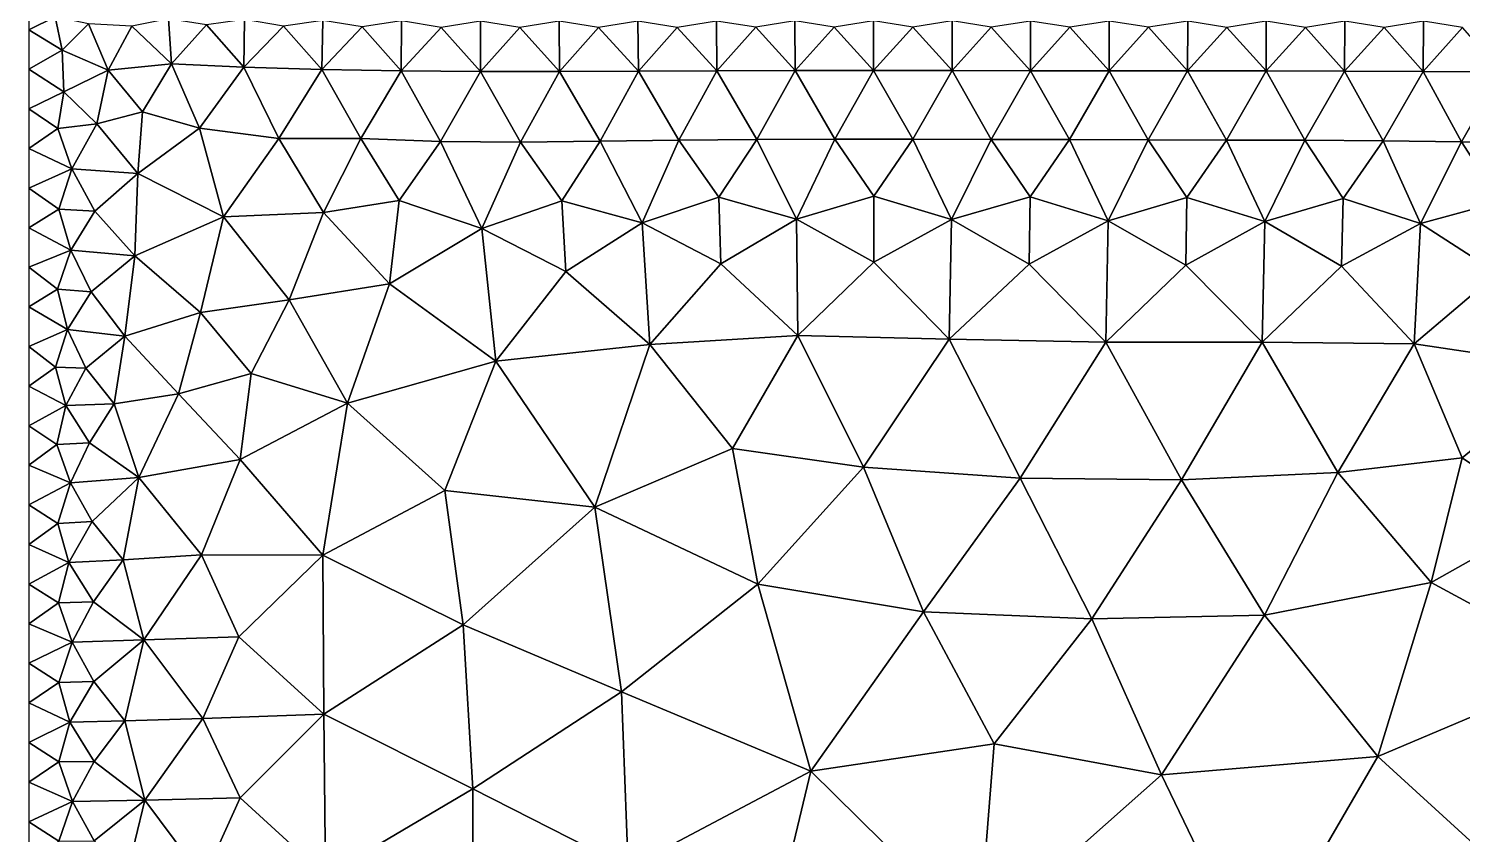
# Model space of a CAD drawing. Header units: metres. Extents: x 1 to 72, y -280 to 0.
# Drawn here: x 1 to 8.3, y -11.8 to -7.7 of the extents above; entities that cross this region are included whole.
import ezdxf

# ---------------------------------------------------------------- set-up
doc = ezdxf.new("R2010")
doc.units = ezdxf.units.M

msp = doc.modelspace()

# ---------------------------------------------------------------- linework, layer by layer
at = {"layer": 'layer', "color": 0}
for points in [[(1, -7.5), (1, -7.70161), (1.13515, -7.63605)], [(1.13515, -7.63605), (1, -7.70161), (1.17043, -7.80644)], [(1.13515, -7.63605), (1.17043, -7.80644), (1.30533, -7.67217)], [(1.7111, -7.64694), (1.52441, -7.68354), (1.72649, -7.8748)], [(1.90523, -7.67713), (1.7111, -7.64694), (1.72649, -7.8748)], [(2.09941, -7.65015), (1.90523, -7.67713), (2.09461, -7.89162)], [(2.29731, -7.68327), (2.09941, -7.65015), (2.09461, -7.89162)], [(2.49744, -7.65466), (2.29731, -7.68327), (2.49233, -7.90434)], [(2.69743, -7.6875), (2.49744, -7.65466), (2.49233, -7.90434)], [(2.89852, -7.65712), (2.69743, -7.6875), (2.89621, -7.9103)], [(3.09897, -7.68987), (2.89852, -7.65712), (2.89621, -7.9103)], [(3.2997, -7.65869), (3.09897, -7.68987), (3.29952, -7.91468)], [(3.50029, -7.69098), (3.2997, -7.65869), (3.29952, -7.91468)], [(3.70063, -7.65898), (3.50029, -7.69098), (3.70219, -7.91506)], [(3.90115, -7.69075), (3.70063, -7.65898), (3.70219, -7.91506)], [(4.10108, -7.65848), (3.90115, -7.69075), (4.10342, -7.91331)], [(4.30139, -7.68998), (4.10108, -7.65848), (4.10342, -7.91331)], [(4.50105, -7.65785), (4.30139, -7.68998), (4.50316, -7.91135)], [(4.70114, -7.68928), (4.50105, -7.65785), (4.50316, -7.91135)], [(4.90074, -7.6574), (4.70114, -7.68928), (4.90215, -7.91002)], [(5.1007, -7.68891), (4.90074, -7.6574), (4.90215, -7.91002)], [(5.30039, -7.65725), (5.1007, -7.68891), (5.30104, -7.90965)], [(5.50028, -7.68888), (5.30039, -7.65725), (5.30104, -7.90965)], [(5.7001, -7.65733), (5.50028, -7.68888), (5.70017, -7.90993)], [(5.89999, -7.68906), (5.7001, -7.65733), (5.70017, -7.90993)], [(6.09993, -7.65751), (5.89999, -7.68906), (6.09967, -7.91048)], [(6.29984, -7.68929), (6.09993, -7.65751), (6.09967, -7.91048)], [(6.49985, -7.65769), (6.29984, -7.68929), (6.49941, -7.91101)], [(6.69974, -7.68949), (6.49985, -7.65769), (6.49941, -7.91101)], [(6.89977, -7.65783), (6.69974, -7.68949), (6.89918, -7.91144)], [(7.09962, -7.68969), (6.89977, -7.65783), (6.89918, -7.91144)], [(7.29965, -7.65801), (7.09962, -7.68969), (7.29881, -7.91197)], [(7.49942, -7.69), (7.29965, -7.65801), (7.29881, -7.91197)], [(7.69947, -7.65833), (7.49942, -7.69), (7.69825, -7.91295)], [(7.8992, -7.69056), (7.69947, -7.65833), (7.69825, -7.91295)], [(8.09932, -7.65889), (7.8992, -7.69056), (8.09778, -7.91465)], [(8.29908, -7.69138), (8.09932, -7.65889), (8.09778, -7.91465)], [(1, -7.70161), (1, -7.90323), (1.17043, -7.80644)], [(1.30533, -7.67217), (1.17043, -7.80644), (1.40421, -7.90772)], [(1.52441, -7.68354), (1.30533, -7.67217), (1.40421, -7.90772)], [(1.72649, -7.8748), (1.52441, -7.68354), (1.40421, -7.90772)], [(2.09461, -7.89162), (1.90523, -7.67713), (1.72649, -7.8748)], [(2.49233, -7.90434), (2.29731, -7.68327), (2.09461, -7.89162)], [(2.89621, -7.9103), (2.69743, -7.6875), (2.49233, -7.90434)], [(3.29952, -7.91468), (3.09897, -7.68987), (2.89621, -7.9103)], [(3.70219, -7.91506), (3.50029, -7.69098), (3.29952, -7.91468)], [(4.10342, -7.91331), (3.90115, -7.69075), (3.70219, -7.91506)], [(4.50316, -7.91135), (4.30139, -7.68998), (4.10342, -7.91331)], [(4.90215, -7.91002), (4.70114, -7.68928), (4.50316, -7.91135)], [(5.30104, -7.90965), (5.1007, -7.68891), (4.90215, -7.91002)], [(5.70017, -7.90993), (5.50028, -7.68888), (5.30104, -7.90965)], [(6.09967, -7.91048), (5.89999, -7.68906), (5.70017, -7.90993)], [(6.49941, -7.91101), (6.29984, -7.68929), (6.09967, -7.91048)], [(6.89918, -7.91144), (6.69974, -7.68949), (6.49941, -7.91101)], [(7.29881, -7.91197), (7.09962, -7.68969), (6.89918, -7.91144)], [(7.69825, -7.91295), (7.49942, -7.69), (7.29881, -7.91197)], [(8.09778, -7.91465), (7.8992, -7.69056), (7.69825, -7.91295)], [(8.49775, -7.91678), (8.29908, -7.69138), (8.09778, -7.91465)], [(1.17043, -7.80644), (1, -7.90323), (1.17838, -8.01793)], [(1.17043, -7.80644), (1.17838, -8.01793), (1.40421, -7.90772)], [(1.72649, -7.8748), (1.40421, -7.90772), (1.5801, -8.11922)], [(1.86965, -8.20238), (1.72649, -7.8748), (1.5801, -8.11922)], [(2.09461, -7.89162), (1.72649, -7.8748), (1.86965, -8.20238)], [(1, -7.90323), (1, -8.10484), (1.17838, -8.01793)], [(1.40421, -7.90772), (1.17838, -8.01793), (1.34738, -8.18146)], [(1.40421, -7.90772), (1.34738, -8.18146), (1.5801, -8.11922)], [(2.27288, -8.25493), (2.09461, -7.89162), (1.86965, -8.20238)], [(2.49233, -7.90434), (2.09461, -7.89162), (2.27288, -8.25493)], [(2.69038, -8.25554), (2.49233, -7.90434), (2.27288, -8.25493)], [(2.89621, -7.9103), (2.49233, -7.90434), (2.69038, -8.25554)], [(3.0966, -8.27166), (2.89621, -7.9103), (2.69038, -8.25554)], [(3.29952, -7.91468), (2.89621, -7.9103), (3.0966, -8.27166)], [(3.50396, -8.27492), (3.29952, -7.91468), (3.0966, -8.27166)], [(3.70219, -7.91506), (3.29952, -7.91468), (3.50396, -8.27492)], [(3.90847, -8.26973), (3.70219, -7.91506), (3.50396, -8.27492)], [(4.10342, -7.91331), (3.70219, -7.91506), (3.90847, -8.26973)], [(4.30882, -8.26457), (4.10342, -7.91331), (3.90847, -8.26973)], [(4.50316, -7.91135), (4.10342, -7.91331), (4.30882, -8.26457)], [(4.70614, -8.26007), (4.50316, -7.91135), (4.30882, -8.26457)], [(4.90215, -7.91002), (4.50316, -7.91135), (4.70614, -8.26007)], [(5.1034, -8.25834), (4.90215, -7.91002), (4.70614, -8.26007)], [(5.30104, -7.90965), (4.90215, -7.91002), (5.1034, -8.25834)], [(5.50064, -8.25876), (5.30104, -7.90965), (5.1034, -8.25834)], [(5.70017, -7.90993), (5.30104, -7.90965), (5.50064, -8.25876)], [(5.89917, -8.25994), (5.70017, -7.90993), (5.50064, -8.25876)], [(6.09967, -7.91048), (5.70017, -7.90993), (5.89917, -8.25994)], [(6.29839, -8.26141), (6.09967, -7.91048), (5.89917, -8.25994)], [(6.49941, -7.91101), (6.09967, -7.91048), (6.29839, -8.26141)], [(6.69798, -8.26242), (6.49941, -7.91101), (6.29839, -8.26141)], [(6.89918, -7.91144), (6.49941, -7.91101), (6.69798, -8.26242)], [(7.0973, -8.26331), (6.89918, -7.91144), (6.69798, -8.26242)], [(7.29881, -7.91197), (6.89918, -7.91144), (7.0973, -8.26331)], [(7.49618, -8.26474), (7.29881, -7.91197), (7.0973, -8.26331)], [(7.69825, -7.91295), (7.29881, -7.91197), (7.49618, -8.26474)], [(7.89456, -8.26783), (7.69825, -7.91295), (7.49618, -8.26474)], [(8.09778, -7.91465), (7.69825, -7.91295), (7.89456, -8.26783)], [(8.29389, -8.27265), (8.09778, -7.91465), (7.89456, -8.26783)], [(8.49775, -7.91678), (8.09778, -7.91465), (8.29389, -8.27265)], [(8.69456, -8.2784), (8.49775, -7.91678), (8.29389, -8.27265)], [(1.17838, -8.01793), (1, -8.10484), (1.14903, -8.20413)], [(1.17838, -8.01793), (1.14903, -8.20413), (1.34738, -8.18146)], [(1, -8.10484), (1, -8.30645), (1.14903, -8.20413)], [(1.5801, -8.11922), (1.34738, -8.18146), (1.55499, -8.43391)], [(1.5801, -8.11922), (1.55499, -8.43391), (1.86965, -8.20238)], [(1.14903, -8.20413), (1, -8.30645), (1.2203, -8.41065)], [(1.14903, -8.20413), (1.2203, -8.41065), (1.34738, -8.18146)], [(1.34738, -8.18146), (1.2203, -8.41065), (1.55499, -8.43391)], [(1.86965, -8.20238), (1.55499, -8.43391), (1.99131, -8.65423)], [(2.27288, -8.25493), (1.86965, -8.20238), (1.99131, -8.65423)], [(1, -8.30645), (1, -8.50806), (1.2203, -8.41065)], [(2.50006, -8.6317), (2.27288, -8.25493), (1.99131, -8.65423)], [(2.69038, -8.25554), (2.27288, -8.25493), (2.50006, -8.6317)], [(2.88516, -8.57108), (2.69038, -8.25554), (2.50006, -8.6317)], [(3.0966, -8.27166), (2.69038, -8.25554), (2.88516, -8.57108)], [(3.30639, -8.71401), (3.0966, -8.27166), (2.88516, -8.57108)], [(3.50396, -8.27492), (3.0966, -8.27166), (3.30639, -8.71401)], [(3.71387, -8.5736), (3.50396, -8.27492), (3.30639, -8.71401)], [(3.90847, -8.26973), (3.50396, -8.27492), (3.71387, -8.5736)], [(4.12246, -8.68413), (3.90847, -8.26973), (3.71387, -8.5736)], [(4.30882, -8.26457), (3.90847, -8.26973), (4.12246, -8.68413)], [(4.51279, -8.55393), (4.30882, -8.26457), (4.12246, -8.68413)], [(4.70614, -8.26007), (4.30882, -8.26457), (4.51279, -8.55393)], [(4.90894, -8.66581), (4.70614, -8.26007), (4.51279, -8.55393)], [(5.1034, -8.25834), (4.70614, -8.26007), (4.90894, -8.66581)], [(5.30247, -8.54841), (5.1034, -8.25834), (4.90894, -8.66581)], [(5.50064, -8.25876), (5.1034, -8.25834), (5.30247, -8.54841)], [(5.69727, -8.6687), (5.50064, -8.25876), (5.30247, -8.54841)], [(5.89917, -8.25994), (5.50064, -8.25876), (5.69727, -8.6687)], [(6.09737, -8.55295), (5.89917, -8.25994), (5.69727, -8.6687)], [(6.29839, -8.26141), (5.89917, -8.25994), (6.09737, -8.55295)], [(6.49437, -8.67468), (6.29839, -8.26141), (6.09737, -8.55295)], [(6.69798, -8.26242), (6.29839, -8.26141), (6.49437, -8.67468)], [(6.89612, -8.55627), (6.69798, -8.26242), (6.49437, -8.67468)], [(7.0973, -8.26331), (6.69798, -8.26242), (6.89612, -8.55627)], [(7.29177, -8.67756), (7.0973, -8.26331), (6.89612, -8.55627)], [(7.49618, -8.26474), (7.0973, -8.26331), (7.29177, -8.67756)], [(7.69204, -8.56066), (7.49618, -8.26474), (7.29177, -8.67756)], [(7.89456, -8.26783), (7.49618, -8.26474), (7.69204, -8.56066)], [(8.08457, -8.68887), (7.89456, -8.26783), (7.69204, -8.56066)], [(8.29389, -8.27265), (7.89456, -8.26783), (8.08457, -8.68887)], [(8.48963, -8.57831), (8.29389, -8.27265), (8.08457, -8.68887)], [(8.69456, -8.2784), (8.29389, -8.27265), (8.48963, -8.57831)], [(1.2203, -8.41065), (1, -8.50806), (1.15418, -8.61535)], [(1.2203, -8.41065), (1.15418, -8.61535), (1.33704, -8.62604)], [(1.2203, -8.41065), (1.33704, -8.62604), (1.55499, -8.43391)], [(1.55499, -8.43391), (1.33704, -8.62604), (1.54055, -8.85235)], [(1.55499, -8.43391), (1.54055, -8.85235), (1.99131, -8.65423)], [(1, -8.50806), (1, -8.70968), (1.15418, -8.61535)], [(2.88516, -8.57108), (2.50006, -8.6317), (2.8359, -8.99591)], [(3.30639, -8.71401), (2.88516, -8.57108), (2.8359, -8.99591)], [(3.71387, -8.5736), (3.30639, -8.71401), (3.73498, -8.93215)], [(4.12246, -8.68413), (3.71387, -8.5736), (3.73498, -8.93215)], [(4.51279, -8.55393), (4.12246, -8.68413), (4.52291, -8.89431)], [(4.90894, -8.66581), (4.51279, -8.55393), (4.52291, -8.89431)], [(5.30247, -8.54841), (4.90894, -8.66581), (5.30178, -8.88579)], [(5.69727, -8.6687), (5.30247, -8.54841), (5.30178, -8.88579)], [(6.09737, -8.55295), (5.69727, -8.6687), (6.09248, -8.89541)], [(6.49437, -8.67468), (6.09737, -8.55295), (6.09248, -8.89541)], [(6.89612, -8.55627), (6.49437, -8.67468), (6.89096, -8.90064)], [(7.29177, -8.67756), (6.89612, -8.55627), (6.89096, -8.90064)], [(7.69204, -8.56066), (7.29177, -8.67756), (7.6829, -8.9054)], [(8.08457, -8.68887), (7.69204, -8.56066), (7.6829, -8.9054)], [(8.48963, -8.57831), (8.08457, -8.68887), (8.47756, -8.94139)], [(1.15418, -8.61535), (1, -8.70968), (1.21392, -8.82449)], [(1.15418, -8.61535), (1.21392, -8.82449), (1.33704, -8.62604)], [(1.33704, -8.62604), (1.21392, -8.82449), (1.54055, -8.85235)], [(1.99131, -8.65423), (1.54055, -8.85235), (1.87453, -9.14062)], [(1.99131, -8.65423), (1.87453, -9.14062), (2.32597, -9.07687)], [(2.50006, -8.6317), (1.99131, -8.65423), (2.32597, -9.07687)], [(2.8359, -8.99591), (2.50006, -8.6317), (2.32597, -9.07687)], [(4.12246, -8.68413), (3.73498, -8.93215), (4.16149, -9.30505)], [(4.52291, -8.89431), (4.12246, -8.68413), (4.16149, -9.30505)], [(4.90894, -8.66581), (4.52291, -8.89431), (4.91604, -9.25876)], [(5.30178, -8.88579), (4.90894, -8.66581), (4.91604, -9.25876)], [(5.69727, -8.6687), (5.30178, -8.88579), (5.68519, -9.27714)], [(6.09248, -8.89541), (5.69727, -8.6687), (5.68519, -9.27714)], [(6.49437, -8.67468), (6.09248, -8.89541), (6.48234, -9.29203)], [(6.89096, -8.90064), (6.49437, -8.67468), (6.48234, -9.29203)], [(7.29177, -8.67756), (6.89096, -8.90064), (7.27973, -9.29261)], [(7.6829, -8.9054), (7.29177, -8.67756), (7.27973, -9.29261)], [(1, -8.70968), (1, -8.91129), (1.21392, -8.82449)], [(3.30639, -8.71401), (2.8359, -8.99591), (3.37852, -9.38974)], [(3.73498, -8.93215), (3.30639, -8.71401), (3.37852, -9.38974)], [(8.08457, -8.68887), (7.6829, -8.9054), (8.05315, -9.30082)], [(8.47756, -8.94139), (8.08457, -8.68887), (8.05315, -9.30082)], [(1.21392, -8.82449), (1, -8.91129), (1.14639, -9.02192)], [(1.21392, -8.82449), (1.14639, -9.02192), (1.31895, -9.03638)], [(1.21392, -8.82449), (1.31895, -9.03638), (1.54055, -8.85235)], [(1.54055, -8.85235), (1.31895, -9.03638), (1.49011, -9.26216)], [(1.54055, -8.85235), (1.49011, -9.26216), (1.87453, -9.14062)], [(4.91604, -9.25876), (4.52291, -8.89431), (4.16149, -9.30505)], [(5.68519, -9.27714), (5.30178, -8.88579), (4.91604, -9.25876)], [(6.48234, -9.29203), (6.09248, -8.89541), (5.68519, -9.27714)], [(7.27973, -9.29261), (6.89096, -8.90064), (6.48234, -9.29203)], [(1, -8.91129), (1, -9.1129), (1.14639, -9.02192)], [(4.16149, -9.30505), (3.73498, -8.93215), (3.37852, -9.38974)], [(8.05315, -9.30082), (7.6829, -8.9054), (7.27973, -9.29261)], [(8.85911, -9.42137), (8.47756, -8.94139), (8.05315, -9.30082)], [(1.14639, -9.02192), (1, -9.1129), (1.19782, -9.22731)], [(1.14639, -9.02192), (1.19782, -9.22731), (1.31895, -9.03638)], [(1.31895, -9.03638), (1.19782, -9.22731), (1.49011, -9.26216)], [(2.8359, -8.99591), (2.32597, -9.07687), (2.62291, -9.60322)], [(3.37852, -9.38974), (2.8359, -8.99591), (2.62291, -9.60322)], [(1, -9.1129), (1, -9.31452), (1.19782, -9.22731)], [(1.87453, -9.14062), (2.13274, -9.45248), (2.32597, -9.07687)], [(2.32597, -9.07687), (2.13274, -9.45248), (2.62291, -9.60322)], [(1.87453, -9.14062), (1.49011, -9.26216), (1.7628, -9.55509)], [(1.87453, -9.14062), (1.7628, -9.55509), (2.13274, -9.45248)], [(1.19782, -9.22731), (1, -9.31452), (1.13616, -9.41927)], [(1.19782, -9.22731), (1.13616, -9.41927), (1.29152, -9.42556)], [(1.19782, -9.22731), (1.29152, -9.42556), (1.49011, -9.26216)], [(1.49011, -9.26216), (1.29152, -9.42556), (1.43588, -9.60696)], [(1.49011, -9.26216), (1.43588, -9.60696), (1.7628, -9.55509)], [(4.91604, -9.25876), (4.16149, -9.30505), (4.58327, -9.83307)], [(5.25023, -9.92877), (4.91604, -9.25876), (4.58327, -9.83307)], [(5.68519, -9.27714), (4.91604, -9.25876), (5.25023, -9.92877)], [(1, -9.31452), (1, -9.51613), (1.13616, -9.41927)], [(4.16149, -9.30505), (3.37852, -9.38974), (3.88221, -10.1321)], [(4.58327, -9.83307), (4.16149, -9.30505), (3.88221, -10.1321)], [(6.04619, -9.98438), (5.68519, -9.27714), (5.25023, -9.92877)], [(6.48234, -9.29203), (5.68519, -9.27714), (6.04619, -9.98438)], [(6.86846, -9.99279), (6.48234, -9.29203), (6.04619, -9.98438)], [(7.27973, -9.29261), (6.48234, -9.29203), (6.86846, -9.99279)], [(7.66445, -9.95533), (7.27973, -9.29261), (6.86846, -9.99279)], [(8.05315, -9.30082), (7.27973, -9.29261), (7.66445, -9.95533)], [(8.29648, -9.88065), (8.05315, -9.30082), (7.66445, -9.95533)], [(8.85911, -9.42137), (8.05315, -9.30082), (8.29648, -9.88065)], [(3.37852, -9.38974), (2.62291, -9.60322), (3.11769, -10.0476)], [(3.88221, -10.1321), (3.37852, -9.38974), (3.11769, -10.0476)], [(1.13616, -9.41927), (1, -9.51613), (1.18838, -9.61481)], [(1.13616, -9.41927), (1.18838, -9.61481), (1.29152, -9.42556)], [(1.29152, -9.42556), (1.18838, -9.61481), (1.43588, -9.60696)], [(2.13274, -9.45248), (1.7628, -9.55509), (2.07614, -9.89058)], [(2.13274, -9.45248), (2.07614, -9.89058), (2.62291, -9.60322)], [(8.85911, -9.42137), (8.29648, -9.88065), (8.73561, -10.1798)], [(1, -9.51613), (1, -9.71774), (1.18838, -9.61481)], [(1.43588, -9.60696), (1.56119, -9.98148), (1.7628, -9.55509)], [(1.7628, -9.55509), (1.56119, -9.98148), (2.07614, -9.89058)], [(1.18838, -9.61481), (1, -9.71774), (1.14288, -9.81316)], [(1.18838, -9.61481), (1.14288, -9.81316), (1.30981, -9.80539)], [(1.18838, -9.61481), (1.30981, -9.80539), (1.43588, -9.60696)], [(1.43588, -9.60696), (1.30981, -9.80539), (1.56119, -9.98148)], [(2.62291, -9.60322), (2.07614, -9.89058), (2.49681, -10.3762)], [(2.62291, -9.60322), (2.49681, -10.3762), (3.11769, -10.0476)], [(1, -9.71774), (1, -9.91935), (1.14288, -9.81316)], [(1.14288, -9.81316), (1, -9.91935), (1.21249, -10.0087)], [(1.14288, -9.81316), (1.21249, -10.0087), (1.30981, -9.80539)], [(1.30981, -9.80539), (1.21249, -10.0087), (1.56119, -9.98148)], [(4.58327, -9.83307), (3.88221, -10.1321), (4.7121, -10.5248)], [(5.25023, -9.92877), (4.58327, -9.83307), (4.7121, -10.5248)], [(1, -9.91935), (1, -10.121), (1.21249, -10.0087)], [(1.56119, -9.98148), (1.87917, -10.3758), (2.07614, -9.89058)], [(2.07614, -9.89058), (1.87917, -10.3758), (2.49681, -10.3762)], [(7.66445, -9.95533), (8.13931, -10.5162), (8.29648, -9.88065)], [(8.13931, -10.5162), (8.73561, -10.1798), (8.29648, -9.88065)], [(1.21249, -10.0087), (1.32293, -10.205), (1.56119, -9.98148)], [(1.56119, -9.98148), (1.32293, -10.205), (1.48182, -10.4009)], [(1.56119, -9.98148), (1.48182, -10.4009), (1.87917, -10.3758)], [(4.7121, -10.5248), (5.55575, -10.6648), (5.25023, -9.92877)], [(5.55575, -10.6648), (6.04619, -9.98438), (5.25023, -9.92877)], [(5.55575, -10.6648), (6.41243, -10.7004), (6.04619, -9.98438)], [(6.41243, -10.7004), (6.86846, -9.99279), (6.04619, -9.98438)], [(6.41243, -10.7004), (7.29073, -10.6823), (6.86846, -9.99279)], [(6.86846, -9.99279), (7.29073, -10.6823), (7.66445, -9.95533)], [(7.29073, -10.6823), (8.13931, -10.5162), (7.66445, -9.95533)], [(1.21249, -10.0087), (1, -10.121), (1.14864, -10.2147)], [(1.21249, -10.0087), (1.14864, -10.2147), (1.32293, -10.205)], [(3.11769, -10.0476), (2.49681, -10.3762), (3.21246, -10.7318)], [(3.11769, -10.0476), (3.21246, -10.7318), (3.88221, -10.1321)], [(1, -10.121), (1, -10.3226), (1.14864, -10.2147)], [(3.88221, -10.1321), (3.21246, -10.7318), (4.01795, -11.0722)], [(4.7121, -10.5248), (3.88221, -10.1321), (4.01795, -11.0722)], [(1.14864, -10.2147), (1, -10.3226), (1.20523, -10.4146)], [(1.14864, -10.2147), (1.20523, -10.4146), (1.32293, -10.205)], [(1.32293, -10.205), (1.20523, -10.4146), (1.48182, -10.4009)], [(8.13931, -10.5162), (8.93756, -10.9489), (8.73561, -10.1798)], [(1, -10.3226), (1, -10.5242), (1.20523, -10.4146)], [(1.20523, -10.4146), (1, -10.5242), (1.15182, -10.6201)], [(1.20523, -10.4146), (1.15182, -10.6201), (1.33017, -10.6137)], [(1.20523, -10.4146), (1.33017, -10.6137), (1.48182, -10.4009)], [(1.48182, -10.4009), (1.33017, -10.6137), (1.58683, -10.8075)], [(1.48182, -10.4009), (1.58683, -10.8075), (1.87917, -10.3758)], [(1.87917, -10.3758), (1.58683, -10.8075), (2.07023, -10.7926)], [(1.87917, -10.3758), (2.07023, -10.7926), (2.49681, -10.3762)], [(2.49681, -10.3762), (2.07023, -10.7926), (2.5019, -11.1869)], [(2.49681, -10.3762), (2.5019, -11.1869), (3.21246, -10.7318)], [(1, -10.5242), (1, -10.7258), (1.15182, -10.6201)], [(4.01795, -11.0722), (4.98213, -11.4772), (4.7121, -10.5248)], [(4.98213, -11.4772), (5.55575, -10.6648), (4.7121, -10.5248)], [(7.29073, -10.6823), (7.86816, -11.4021), (8.13931, -10.5162)], [(7.86816, -11.4021), (8.93756, -10.9489), (8.13931, -10.5162)], [(1.15182, -10.6201), (1, -10.7258), (1.22213, -10.8202)], [(1.15182, -10.6201), (1.22213, -10.8202), (1.33017, -10.6137)], [(1.33017, -10.6137), (1.22213, -10.8202), (1.58683, -10.8075)], [(1, -10.7258), (1, -10.9274), (1.22213, -10.8202)], [(4.98213, -11.4772), (5.91466, -11.3374), (5.55575, -10.6648)], [(5.91466, -11.3374), (6.41243, -10.7004), (5.55575, -10.6648)], [(5.91466, -11.3374), (6.76668, -11.4953), (6.41243, -10.7004)], [(6.76668, -11.4953), (7.29073, -10.6823), (6.41243, -10.7004)], [(6.76668, -11.4953), (7.86816, -11.4021), (7.29073, -10.6823)], [(1.58683, -10.8075), (1.88609, -11.2084), (2.07023, -10.7926)], [(2.07023, -10.7926), (1.88609, -11.2084), (2.5019, -11.1869)], [(3.21246, -10.7318), (2.5019, -11.1869), (3.2601, -11.5656)], [(3.21246, -10.7318), (3.2601, -11.5656), (4.01795, -11.0722)], [(1.22213, -10.8202), (1, -10.9274), (1.15289, -11.0251)], [(1.22213, -10.8202), (1.15289, -11.0251), (1.33253, -11.0207)], [(1.22213, -10.8202), (1.33253, -11.0207), (1.58683, -10.8075)], [(1.58683, -10.8075), (1.33253, -11.0207), (1.49006, -11.2201)], [(1.58683, -10.8075), (1.49006, -11.2201), (1.88609, -11.2084)], [(1, -10.9274), (1, -11.129), (1.15289, -11.0251)], [(7.86816, -11.4021), (8.80203, -12.2556), (8.93756, -10.9489)], [(1.15289, -11.0251), (1, -11.129), (1.20899, -11.2261)], [(1.15289, -11.0251), (1.20899, -11.2261), (1.33253, -11.0207)], [(1.33253, -11.0207), (1.20899, -11.2261), (1.49006, -11.2201)], [(4.01795, -11.0722), (3.2601, -11.5656), (4.05176, -11.9682)], [(4.05176, -11.9682), (4.98213, -11.4772), (4.01795, -11.0722)], [(1, -11.129), (1, -11.3306), (1.20899, -11.2261)], [(1.20899, -11.2261), (1, -11.3306), (1.15338, -11.4294)], [(1.20899, -11.2261), (1.15338, -11.4294), (1.33365, -11.4266)], [(1.20899, -11.2261), (1.33365, -11.4266), (1.49006, -11.2201)], [(1.49006, -11.2201), (1.33365, -11.4266), (1.59089, -11.6237)], [(1.49006, -11.2201), (1.59089, -11.6237), (1.88609, -11.2084)], [(1.88609, -11.2084), (1.59089, -11.6237), (2.07628, -11.6124)], [(1.88609, -11.2084), (2.07628, -11.6124), (2.5019, -11.1869)], [(2.5019, -11.1869), (2.07628, -11.6124), (2.51162, -12.0094)], [(2.5019, -11.1869), (2.51162, -12.0094), (3.2601, -11.5656)], [(1, -11.3306), (1, -11.5323), (1.15338, -11.4294)], [(5.83648, -12.3191), (5.91466, -11.3374), (4.98213, -11.4772)], [(5.83648, -12.3191), (6.76668, -11.4953), (5.91466, -11.3374)], [(1.15338, -11.4294), (1, -11.5323), (1.22372, -11.6301)], [(1.15338, -11.4294), (1.22372, -11.6301), (1.33365, -11.4266)], [(1.33365, -11.4266), (1.22372, -11.6301), (1.59089, -11.6237)], [(7.24157, -12.4812), (7.86816, -11.4021), (6.76668, -11.4953)], [(7.24157, -12.4812), (8.80203, -12.2556), (7.86816, -11.4021)], [(4.05176, -11.9682), (4.75952, -12.4052), (4.98213, -11.4772)], [(4.75952, -12.4052), (5.83648, -12.3191), (4.98213, -11.4772)], [(5.83648, -12.3191), (7.24157, -12.4812), (6.76668, -11.4953)], [(1, -11.5323), (1, -11.7339), (1.22372, -11.6301)], [(3.2601, -11.5656), (2.51162, -12.0094), (3.26275, -12.4101)], [(3.2601, -11.5656), (3.26275, -12.4101), (4.05176, -11.9682)], [(1.22372, -11.6301), (1, -11.7339), (1.15362, -11.8333)], [(1.22372, -11.6301), (1.15362, -11.8333), (1.33421, -11.8311)], [(1.22372, -11.6301), (1.33421, -11.8311), (1.59089, -11.6237)], [(1.59089, -11.6237), (1.33421, -11.8311), (1.4921, -12.0315)], [(1.59089, -11.6237), (1.4921, -12.0315), (1.89031, -12.0241)], [(1.59089, -11.6237), (1.89031, -12.0241), (2.07628, -11.6124)], [(2.07628, -11.6124), (1.89031, -12.0241), (2.51162, -12.0094)], [(1, -11.7339), (1, -11.9355), (1.15362, -11.8333)]]:
    msp.add_3dface(points, dxfattribs=at)

doc.saveas('drawing.dxf')
